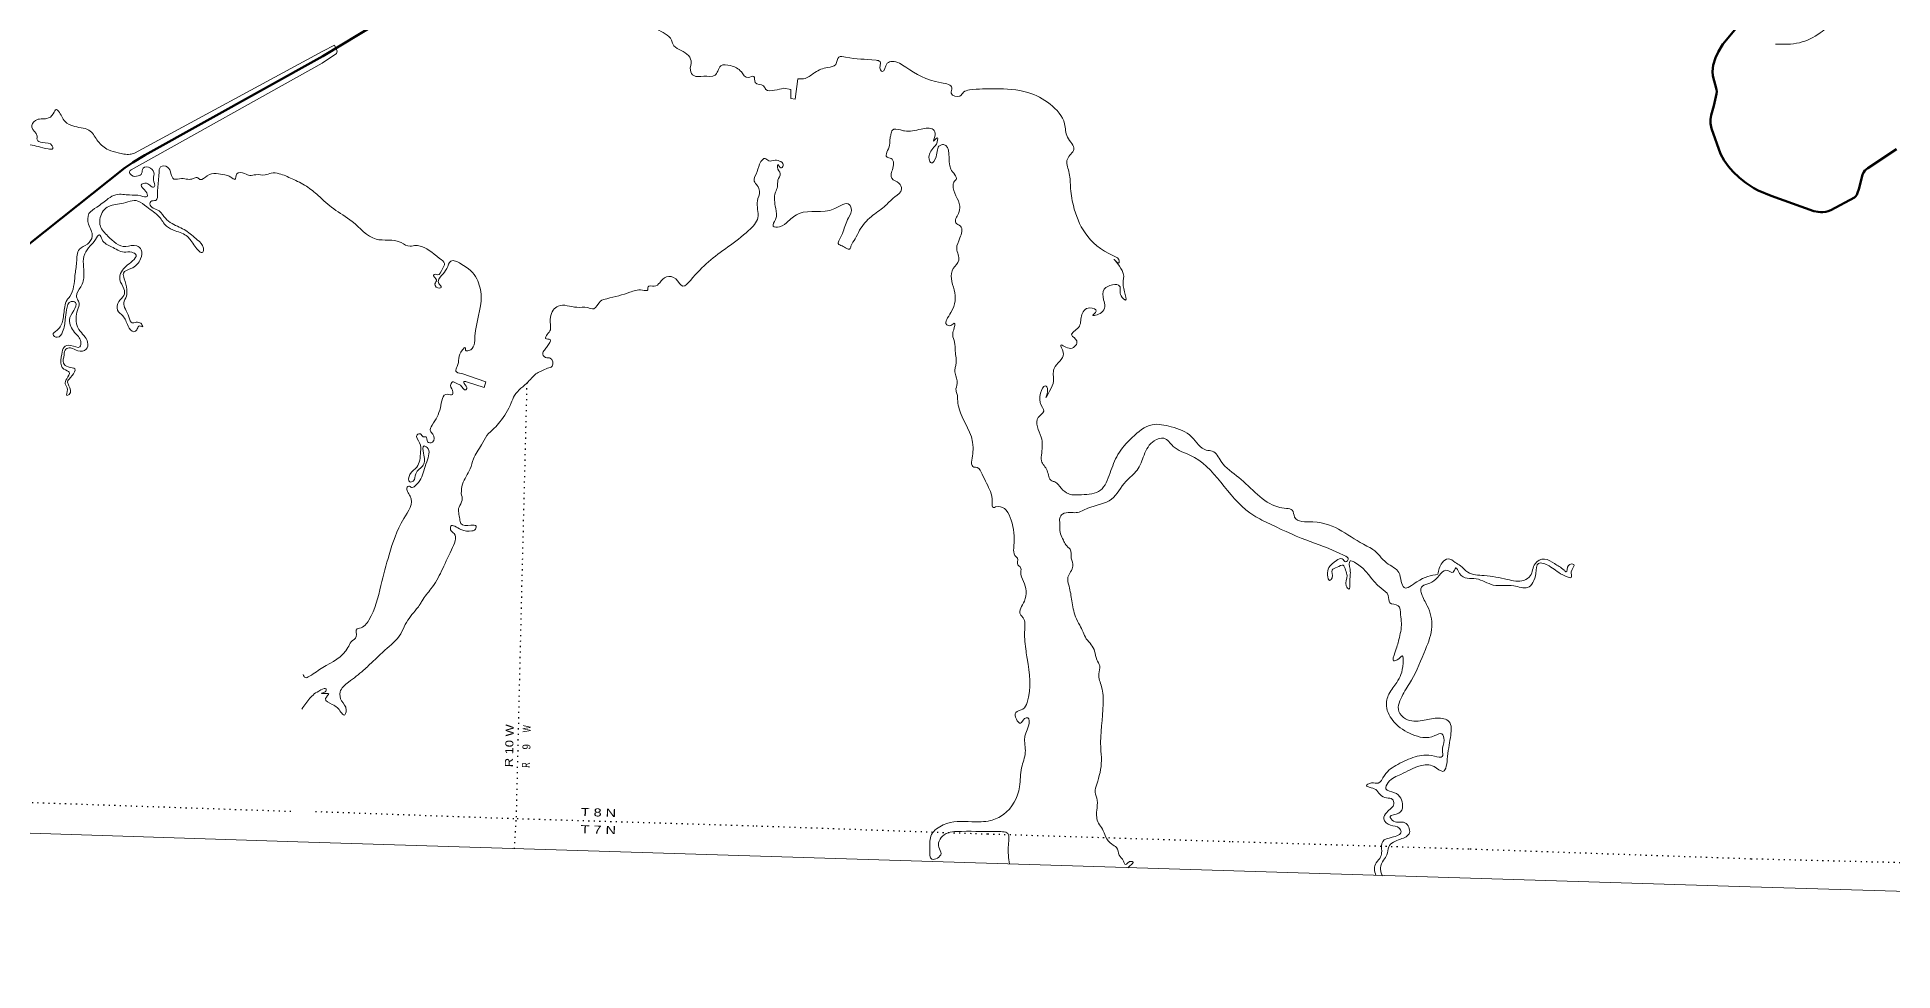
# Model space of a CAD drawing. Header units: feet. Extents: x -762378 to -505285, y -497909 to -353855.
# Drawn here: x -736324 to -695745, y -494762 to -474349 of the extents above; entities that cross this region are included whole.
import ezdxf
from ezdxf.enums import TextEntityAlignment as Align

# ---------------------------------------------------------------- set-up
doc = ezdxf.new("R2010")
doc.units = ezdxf.units.FT
doc.header["$LTSCALE"] = 80
doc.linetypes.add('DOTTED', pattern=[1.5, 0.3, -1.2])
for name, color, linetype, lineweight in [('20', 7, 'Continuous', 70), ('39', 7, 'Continuous', 13), ('4', 7, 'Continuous', 13), ('6', 7, 'DOTTED', 25)]:
    doc.layers.add(name, color=color, linetype=linetype, lineweight=lineweight)

msp = doc.modelspace()

# ---------------------------------------------------------------- linework, layer by layer
at = {"layer": '20'}
for points in [[(-730079.46, -474761.98), (-728881.85, -474045.95), (-728724.03, -473923.14), (-728597.57, -473791.59), (-725843.27, -470409.51), (-725755.06, -470320.05), (-725688.21, -470260.85), (-725613.68, -470203.83), (-725501.29, -470129.84), (-724215.16, -469330.99), (-722402.91, -468167.3), (-722327.95, -468131.43), (-722247.83, -468107.09), (-722183.28, -468098.53), (-722110.6, -468096.34), (-719621.99, -468232.63), (-719333.2, -468449.41)], [(-698461.7, -473303.1), (-699466.33, -474506.02), (-699559.98, -474660.04), (-699623.77, -474802.85), (-699673.96, -474962.68), (-699686.76, -475103.33), (-699682.73, -475195.14), (-699599.43, -475493.39), (-699592.86, -475537.25), (-699599.45, -475592.17), (-699659, -475852.66), (-699719.99, -476054.81), (-699733.14, -476151.3), (-699735.02, -476236.89), (-699711.22, -476344.29), (-699511.14, -476903.52), (-699437.23, -477046.05), (-699340.78, -477177.63), (-699244.33, -477287.28), (-699098.9, -477422.97), (-698959.37, -477537.29), (-698784.02, -477651.33), (-698690.19, -477701.55), (-698409.48, -477815.45)], [(-730079.46, -474761.98), (-733965.9, -476930.66), (-734080.58, -476992.9), (-734232.36, -477087.68), (-734403.92, -477208.18), (-739303.21, -481095.67), (-739397.39, -481188.36), (-739466.74, -481265.04), (-739587.34, -481426), (-743865.22, -488422.04), (-743905.84, -488498), (-743985.68, -488699.56), (-744018.53, -488860.23), (-744022.18, -489042.81), (-744007.7, -489218.02), (-743550.57, -491526.59)], [(-698409.48, -477815.45), (-697472.21, -478151.06), (-697381.53, -478171.46), (-697325.3, -478178.49), (-697281.03, -478176.38), (-697214.25, -478168.64), (-697160.83, -478154.58), (-697099.09, -478129.07), (-696587.06, -477851.59), (-696557.06, -477824.75), (-696536.68, -477793.11), (-696517.7, -477750.2), (-696490.99, -477675.66), (-696467.11, -477592.68), (-696407.94, -477352.01), (-696382.75, -477300.13), (-696354.63, -477266.38), (-696293.48, -477213.14), (-695662.97, -476796.9)]]:
    msp.add_lwpolyline(points, dxfattribs=at)
at = {"layer": '39'}
for p, q in [((-734197.25, -476884.47), (-730075.27, -474657.97)), ((-730087.81, -474920.87), (-734269.15, -477247.39))]:
    msp.add_line(p, q, dxfattribs=at)
for points in [[(-730075.27, -474657.97), (-729823.96, -474522.81), (-729760.46, -474653.57), (-729774.52, -474709.27), (-730087.81, -474920.87)], [(-719997.96, -475464.91), (-719846.33, -475490.44), (-719839.57, -475691.42), (-719747.71, -475704.76), (-719691.55, -475263.17)], [(-727039.27, -481702.99), (-726511.27, -481884.16), (-726546.55, -482009.79), (-726933.4, -481883.45)]]:
    msp.add_lwpolyline(points, dxfattribs=at)
for points in [[(-727404.46, -468640.15), (-727476.62, -468747.96), (-727538.94, -468916.34), (-727352.31, -469360.66), (-726872.94, -470090.53), (-726505.67, -470424.93), (-726286.82, -470589.39), (-726252.87, -470705.03), (-726405.65, -470932.37), (-726771.02, -471431.9), (-726836.78, -471528.39), (-726689.93, -471630.72), (-726546.48, -471439.17), (-726424.29, -471224.77), (-726237.81, -471175.29), (-726031.82, -471307.16), (-725983.51, -471469.49), (-726051.01, -471559.39), (-725934.29, -471661.96), (-725927.93, -471818.76), (-725844.82, -471962.27), (-725710.53, -472023.31), (-725526.96, -472164.41), (-725314.55, -472340.68), (-725226.45, -472291.66), (-725171.27, -472319.75), (-725085.85, -472455.31), (-725054.66, -472370.11), (-724983.33, -472340.57), (-724630.65, -472634.3), (-724066.36, -473126.35), (-723926.99, -473434.48), (-723574.12, -473888.8), (-723281.82, -473965.57), (-723075.04, -473964.99), (-722775.22, -474166.49), (-722452.95, -474412.95), (-722421.92, -474498.38), (-722114.81, -474720.21), (-722023.89, -474870.02), (-722039.33, -475074.21), (-721965.29, -475191.3), (-721748.92, -475203.11), (-721501.25, -475181.92), (-721441.7, -475089.72), (-721373.4, -474977.76), (-721160.39, -474971.38), (-720924.55, -475110.36), (-720778.41, -475232.05), (-720651.09, -475208.53), (-720619.73, -475340.13), (-720437.77, -475414.94), (-720390.34, -475490.92), (-720200.33, -475509.81), (-719998.04, -475466.91)], [(-691555.64, -476554.64), (-692053.95, -476357.75), (-692872.85, -475929.09), (-693391.41, -475599.39), (-693639.44, -475219.51), (-694201.77, -474251.48), (-694916.55, -473000.54), (-695213.06, -472561.15), (-695226.22, -472460.6), (-695279.38, -472354.87), (-695415.81, -472350.87), (-695539.92, -472545.56), (-695748.89, -472827.91), (-696441.65, -473244.32), (-696833.79, -473611.45), (-697053.75, -473995.65), (-697334.42, -474257.86), (-697790.38, -474470.87), (-698308.94, -474504.76)], [(-719691.47, -475261.16), (-719526.5, -475251.05), (-719315, -475120.16), (-719036.06, -475011.77), (-718860.96, -474943.81), (-718791.06, -474787.75), (-718644.5, -474787), (-717980.52, -474855.08), (-717893.18, -474882.32), (-717885.77, -475065.25), (-717844.83, -475098.84), (-717733.97, -474920.17), (-717624.11, -474879.97), (-717329.55, -475004.99), (-716551.1, -475348.19), (-716322.33, -475460.81), (-716334.49, -475574.79), (-716144.07, -475637.85), (-716066.7, -475552.32), (-715934.5, -475504.89), (-715375.51, -475478.86), (-714657.69, -475556.9), (-714171.25, -475815.31), (-713857.53, -476242.13), (-713792.04, -476539.56), (-713655.07, -476803.44), (-713795.24, -477015.19), (-713762.96, -477287.34), (-713728.41, -477607.75), (-713665.5, -478031.55), (-713408.22, -478630.98), (-712788.02, -479131.06), (-712659.85, -479250.1), (-712667.03, -479281.96), (-712765.09, -479218.21), (-712596.89, -479451.09), (-712572.88, -479674.77), (-712547.53, -479916.57), (-712521.93, -480096.14), (-712621.11, -480008.26), (-712653.35, -479790.31), (-712991.05, -479858.44), (-713003.43, -480088.83), (-713049.77, -480370.2), (-713240.47, -480425.56), (-713165.17, -480341.95), (-713302.96, -480266.73), (-713488.22, -480448.75), (-713553.37, -480695.31), (-713702.03, -480864.59), (-713591.98, -480984.98), (-713724.53, -481152.84), (-713936.78, -481082.97), (-713890.04, -481233.19), (-713881.4, -481271.64), (-714085.86, -481595.49), (-714099.76, -481867.99), (-714183.94, -482085.76), (-714263.42, -482229.43), (-714228.81, -482050.02), (-714256.41, -481980.78), (-714391.71, -482335.22), (-714314.42, -482528.7), (-714433.78, -482664.91), (-714369.01, -483092.8), (-714357.54, -483440.48), (-714361.71, -483610.95), (-714239.04, -483826.14), (-714138.79, -484050.56), (-714069.35, -484073.13), (-713931.81, -484210.57), (-713765.7, -484334.99), (-713485.32, -484353.12), (-713074.29, -484255.51), (-712861.86, -483877.76), (-712690.72, -483476.43), (-712380.06, -483102.22), (-711942.35, -482822.9), (-711524.45, -482868.07), (-711078.73, -483086.86), (-710758.05, -483377.43), (-710626.32, -483398.24), (-710435.78, -483623.9), (-710045.12, -483977.21), (-709197.16, -484617.99), (-709003.65, -484651.05), (-708880.66, -484691.62), (-708827.84, -484840.05), (-708428.23, -484946.79), (-707251, -485474.97), (-707115.14, -485548.11), (-706814.66, -485841.97), (-706545.35, -486054.41), (-706496.27, -486250.89), (-706430.76, -486381.72), (-706153.17, -486255.22), (-705693.55, -486091.11)], [(-737027.73, -475612.14), (-736959.24, -475794.86), (-736912.51, -475966.86), (-736794.03, -476157.16), (-736774.1, -476350.4), (-736854.61, -476480.3), (-736772.6, -476617.29), (-736475.96, -476702.82), (-736083.04, -476793.36), (-735984.3, -476784.41), (-735996.42, -476723.84), (-736211.21, -476654.92), (-736325.58, -476587.14), (-736325.15, -476510.91), (-736441.56, -476318.67), (-736358.39, -476168.79), (-736113.98, -476128.28), (-735972.01, -476024.38), (-735902.75, -475932.25), (-735859.68, -475967.7), (-735714.2, -476192.96), (-735502.69, -476301.9), (-735162.34, -476402.84), (-734994.65, -476624.78), (-734763.57, -476812.58), (-734550.72, -476879.43), (-734428.98, -476905.31), (-734288.48, -476909.71), (-734197.25, -476884.47)], [(-717441.59, -476377.99), (-717622.38, -476381.51), (-717653.93, -476476.73), (-717672.81, -476554.34), (-717682.56, -476712.56), (-717740.13, -476971.44), (-717650.86, -477000.75), (-717621.79, -477250.71), (-717651.85, -477360.03), (-717634.5, -477434.93), (-717479.76, -477540.87), (-717422.26, -477671.41), (-717569, -477842.77), (-717803.61, -478057.13), (-718082.39, -478271.91), (-718340.1, -478569.75), (-718437.22, -478756.95), (-718527.46, -478920.31), (-718559.79, -478981.37), (-718615.63, -478971.33), (-718723.92, -478913.23), (-718808.46, -478864.02), (-718779.19, -478776.75), (-718700.55, -478600.93), (-718583.25, -478300.04), (-718521.34, -478087.48), (-718560.82, -478013.8), (-718883.06, -478098.54), (-719657.68, -478203.12), (-719900.72, -478373.02), (-720089.88, -478496.68), (-720229.85, -478481.61), (-720178.36, -478334.92), (-720173.57, -478092.2), (-720178.74, -477736.72), (-720134.35, -477619.88), (-720125.25, -477479.7), (-720075.77, -477332.94), (-720136.83, -477190.23), (-720128.78, -477134.31), (-720059.23, -477209.08), (-720011.37, -477162.63), (-720187.66, -477041.86), (-720326.64, -477054.92), (-720407.01, -477001.84), (-720497.84, -477070.83), (-720580.02, -477288.68), (-720641.78, -477497.22), (-720577.04, -477593.9), (-720527.42, -477720.14), (-720575.08, -477927.19), (-720564.4, -478296.92), (-720765.25, -478576.74), (-721643.16, -479259.73), (-722039.33, -479666.99), (-722202.43, -479791.6), (-722359.36, -479635.39), (-722560.39, -479588.01), (-722709.68, -479719.13), (-722830.79, -479793.05), (-722963.83, -479808.33), (-722970.17, -479872.34), (-723088.89, -479880.1), (-723361.56, -479926.49), (-723868.49, -480066.81), (-724002.92, -480120.18), (-724153.51, -480287.38), (-724285.1, -480262.57), (-724525.74, -480255.91), (-724928.19, -480227.36), (-725042.01, -480321.62), (-725097.58, -480470.17), (-725097.49, -480688.97), (-725099.53, -480745.1), (-725171.54, -480848.9), (-725204.89, -480938.03), (-725107.38, -480961.61), (-725171.05, -481111.88), (-725230.09, -481190.04), (-725267.37, -481277.02), (-725178.06, -481360.53), (-725103.96, -481365.21), (-725064.32, -481545.29), (-725162.22, -481587.93), (-725290.7, -481643.53), (-725388.89, -481694.19), (-725586.4, -481881.78), (-725884.42, -482184.19), (-725958.55, -482346.12), (-726204.51, -482762.82), (-726329.89, -482898.82), (-726488.28, -483059.72), (-726607.97, -483260.16), (-726781.84, -483571.05), (-726856, -483789.19), (-727022.65, -484122.42), (-727052.05, -484324.1)], [(-715064.71, -492429.38), (-715083.86, -492007.71), (-715116.36, -491741.58), (-715250.02, -491718.7), (-716112.93, -491711.7), (-716489.02, -491786.48), (-716600.5, -491926.99), (-716609.38, -492061.16), (-716556.12, -492197.57), (-716759.32, -492320.73), (-716805.81, -492108.28), (-716763.81, -491780.59), (-716511.3, -491570.89), (-715884.48, -491501.13), (-715480.15, -491477.55), (-715194.32, -491345.33), (-714840.99, -490735.78), (-714797.87, -490321.82), (-714715.49, -489987.55), (-714727.4, -489651.9), (-714706.16, -489564.34), (-714644.28, -489407.99), (-714661.94, -489230.71), (-714730.82, -489248.3), (-714822.82, -489349.37), (-714909.9, -489259.92), (-714922.64, -489112.92), (-714767.37, -489038.22), (-714675.93, -488896.99), (-714675.17, -487935.5), (-714699.35, -487772.04), (-714730.19, -487349.39), (-714748.29, -487073.73), (-714784.42, -487018.23), (-714820.91, -486972.76), (-714735.97, -486678.73), (-714752.55, -486250.57), (-714815.3, -486043.56), (-714817.75, -485945.11), (-714877.94, -485888.75), (-714888.67, -485741.83), (-714942.62, -485679.66), (-714968.95, -485520.14), (-714959.56, -485371.93), (-715365.89, -484620.6), (-715414.44, -484630.9), (-715440.59, -484521.56), (-715480.05, -484281.27), (-715659.12, -483905.47), (-715772.16, -483756.87), (-715840.11, -483748.4), (-715865.72, -483458.42), (-716119.7, -482602.17), (-716195.62, -482260.2), (-716204.01, -482159.53), (-716231.18, -482078.26), (-716205.31, -481918.6), (-716249.43, -481696.21), (-716251.59, -481589.74), (-716232.65, -481510.13), (-716247.87, -481210.49), (-716263.02, -481019.25), (-716303.45, -480861.22), (-716281.26, -480747.6), (-716267.94, -480601.54), (-716344.08, -480653), (-716433.78, -480635.72), (-716341.84, -480370.05), (-716271.75, -479876.76), (-716330.97, -479627.72), (-716292.97, -479410.29), (-716171.94, -479227.97), (-716214.9, -478973.5), (-716144.1, -478737.18), (-716134.86, -478482.58), (-716234.56, -478408.73), (-716178.95, -478203.98), (-716149, -478042.46), (-716296.96, -477583.48), (-716265.76, -477498.28), (-716226.22, -477459.56), (-716256.66, -477358.1), (-716344.45, -477232.49), (-716507.75, -476698.68), (-716580.65, -476716.12), (-716668, -476965.9), (-716771.18, -477098.68), (-716820.32, -477014.61), (-716712.63, -476757.54), (-716632.56, -476597.83), (-716636.98, -476553.51), (-716721.72, -476620.71), (-716689.07, -476495.43), (-716730.67, -476369.47), (-716995.3, -476359.94), (-717356.04, -476399.14), (-717441.59, -476377.99)], [(-734269.15, -477247.39), (-734304.69, -477290.41), (-734257.01, -477370.16), (-734114.75, -477382.63), (-734038.81, -477332.84), (-734008.93, -477215.4), (-733844.15, -477214.54), (-733768.03, -477347.34), (-733781.98, -477469.29), (-733762.71, -477620.37), (-733764.78, -477622.31), (-733931.01, -477542.87), (-734048.91, -477585.33), (-733946.76, -477720.95), (-733920.19, -477832.13), (-734054.41, -477819.9), (-734300.92, -477800.15), (-734600.13, -477794.8), (-734767.61, -477879.85), (-735016.65, -478064.67), (-735192.02, -478207.65), (-735197.46, -478440.22), (-735119.43, -478701.49), (-735225.38, -478872.73), (-735399.78, -478985.64), (-735461.21, -479272.64), (-735496.62, -479562.46), (-735611.74, -480020.32), (-735670.39, -480094.73), (-735719.36, -480243.68), (-735762.92, -480537.25), (-735888.47, -480756.03), (-735976.05, -480855.61), (-735885.39, -480910.62), (-735767.06, -480791.93), (-735708.15, -480520.91), (-735679.26, -480309.13), (-735581.09, -480129.63), (-735485.38, -480152.69), (-735525.09, -480326), (-735616.07, -480531.81), (-735506.24, -480804.11), (-735368.01, -481005.06), (-735389.74, -481118.74), (-735591.7, -481088.34), (-735735.5, -481123.97), (-735784.73, -481280.93), (-735794.83, -481533.42), (-735738.93, -481607.4), (-735620.55, -481675.31), (-735677.29, -481815.99), (-735711.12, -481931.3), (-735662.79, -482053.19), (-735673.05, -482185.29), (-735623.97, -482158.74), (-735627.98, -481970.02), (-735657.72, -481894.85), (-735554.48, -481745.59), (-735499.68, -481602.85), (-735646.93, -481558.11), (-735744.73, -481474.8), (-735734.87, -481292.53), (-735696.7, -481167.32), (-735593.5, -481144.47), (-735430.76, -481207.74), (-735250.84, -481173.25), (-735219.8, -481019.73), (-735409.72, -480738.91), (-735474.15, -480492.11), (-735438.33, -480314.67), (-735403.47, -480167.29), (-735442.86, -480079.78), (-735462.76, -480010.94), (-735369.96, -479811.2), (-735301.27, -479548.51), (-735284.5, -479087.56), (-735166.44, -478914.7), (-735047.28, -478769.95), (-734961.71, -478670.31), (-734904.76, -478774.41), (-734698.88, -478933.34), (-734423.28, -479048.3), (-734252.6, -479051.64), (-734160.12, -479112.72), (-734238.56, -479240.68), (-734481.24, -479477.86), (-734515.05, -479655.37), (-734424.87, -479850.81), (-734427.48, -479995.18), (-734534.22, -480128.28), (-734564.34, -480315.93), (-734451.84, -480441.84), (-734334.45, -480666.22), (-734211.78, -480788.43), (-734146.26, -480750.36), (-734101.48, -480669.5), (-734013.42, -480680.28)], [(-734013.42, -480680.28), (-734059.22, -480604.61), (-734159, -480583.43), (-734245.83, -480596.76), (-734315.86, -480462.15), (-734428.6, -480155.66), (-734372.34, -480008.75), (-734363.09, -479866.78), (-734419.81, -479630.26), (-734436.04, -479509.37), (-734272.05, -479408.17), (-734060.25, -479194.09), (-734049.88, -478995.78), (-734145.6, -478910.53), (-734387.25, -478927.04), (-734775.8, -478700.2), (-734941.49, -478478.33), (-734952.99, -478335.51), (-734793.72, -478067.63), (-734479.71, -477987.17), (-734120.3, -477932.21), (-733927.57, -478062.63), (-733653.17, -478277.88), (-733494.93, -478481.46), (-733305.25, -478581.7), (-733037.99, -478706.43), (-732876.13, -478922.16), (-732703.47, -479051.96), (-732688.54, -478962.14), (-732821.32, -478779.42), (-733074.09, -478578.9), (-733370.56, -478425.16), (-733519.52, -478308.14), (-733657.09, -478149.35), (-733857.08, -477994.62), (-733839.28, -477941), (-733728.05, -477918.4), (-733688.92, -477763.12), (-733687.59, -477658.83), (-733672.1, -477488.78), (-733658.61, -477318.66), (-733624.2, -477185.31), (-733473.66, -477190.02), (-733335.35, -477451.16), (-733164.15, -477438.46), (-733032.12, -477456.64), (-732913.12, -477442.3), (-732824.03, -477421.02), (-732762.96, -477459.04), (-732603.7, -477379.76), (-732219.35, -477361.69), (-732090.23, -477407.86), (-731997.43, -477458.92), (-731961.52, -477341.67), (-731786.31, -477329.09), (-731671.31, -477376.83), (-731544.08, -477356.74), (-731339.28, -477361.14), (-731205.39, -477321.19), (-731033.02, -477334.61), (-730749.26, -477445.81), (-730436.99, -477608.07), (-730177.11, -477810.88)], [(-730177.11, -477810.88), (-729839.36, -478101.33), (-729433.91, -478378.9), (-728913.95, -478764.97), (-728364.61, -478838.96), (-728168.91, -478922.28), (-728100.23, -478910.71), (-727977.73, -478909.1), (-727524.09, -479186.39), (-727415.82, -479300.7), (-727460.06, -479413.52), (-727569.18, -479544.08), (-727620.94, -479532.18), (-727655.96, -479557.01), (-727589.29, -479655.77), (-727624.64, -479744.82), (-727521.59, -479836.86), (-727490.86, -479819.9), (-727539.93, -479733.82), (-727481.41, -479559.29), (-727367.55, -479408.82), (-727275.31, -479245.54), (-727056.61, -479303.6), (-726709.25, -479633.27), (-726614.66, -480014.05), (-726750.69, -480886.36), (-726884.62, -481202.71), (-726956.64, -481196.1), (-726962.48, -481135.67), (-727022.36, -481181.69), (-727138.2, -481552.89), (-727171.77, -481648.03), (-727039.27, -481702.99)], [(-726933.4, -481883.45), (-726993.54, -481881.28), (-726984.97, -481921.73), (-726930.84, -482034.09), (-726951.9, -482061.43), (-727066.69, -481960.94), (-727131.76, -481928.49), (-727244.72, -481888.29), (-727281.56, -481963.24), (-727230.59, -482107.6), (-727240.5, -482159.43), (-727350.76, -482155.46), (-727506.01, -482450.97), (-727684.37, -482829.95), (-727725.4, -482964.97), (-727671.52, -483029.14), (-727679.85, -483203.48), (-727787.89, -483193.56), (-727820.12, -483086.02), (-727882.34, -483085.78), (-727938.3, -483023.55), (-728017.35, -483044.79), (-727959.53, -483221.51), (-727938.44, -483414.97), (-728022.83, -483749.16), (-728171.13, -483908.42), (-728175.09, -484072.88), (-728102.19, -484055.43), (-728044.18, -483894.93), (-727882.69, -483704.03), (-727873.38, -483447.42), (-727863.55, -483287.19), (-727798.48, -483319.65), (-727805.75, -483630.52), (-727931.69, -484003.36), (-728063.95, -484163.2), (-728139.29, -484192.6), (-728196.41, -484162.44), (-728229.5, -484189.35), (-728164.31, -484384.41), (-728304.56, -484875.17), (-728626.27, -485664.5), (-728809.3, -486338.4), (-729067.48, -487091.88), (-729274.72, -487271.1), (-729327.43, -487285.26), (-729345.49, -487451.22), (-729456.11, -487567.67), (-729526.92, -487693.59), (-730076.76, -488131.46), (-730370.71, -488321.6), (-730462.09, -488350.43), (-730504.81, -488283)], [(-707047.63, -492678.78), (-707079.47, -492532.91), (-707040.52, -492399.82), (-706945.5, -492270.76), (-706922.88, -492145.11), (-706901.07, -491931.11), (-706697.1, -491842.11), (-706499.92, -491718.74), (-706539.33, -491643.04), (-706729.67, -491577.97), (-706875.23, -491440.25), (-706813.86, -491297.93), (-706656.38, -491106.88), (-706687.11, -491013.44), (-706816.4, -490980.68), (-706958.2, -490905.32), (-707054.58, -490795.45), (-707195.32, -490746.22), (-707254.37, -490713.99), (-707147.8, -490653.59), (-707003.53, -490660.8), (-706862.88, -490491.22), (-706569.04, -490248.88), (-706191.69, -490083.82), (-705771.61, -490068.85), (-705597.27, -490077.13), (-705594.55, -489946.75), (-705560.27, -489721.16), (-705605.22, -489577.02), (-705761.34, -489619.57), (-706258.15, -489591.64), (-706648, -489326.68), (-706817.85, -488973.29), (-706764.15, -488710.26), (-706594.39, -488457.43), (-706456.68, -488036.83), (-706476.92, -487875.52), (-706551.49, -487939.07), (-706663.5, -487983.22), (-706633.04, -487807.67), (-706546.25, -487517.72), (-706491.13, -487160.4), (-706508.49, -486975.1), (-706561.58, -486778.47), (-706743.91, -486713.69), (-706780.34, -486555.81), (-706937.12, -486395.59), (-707520.77, -485828.58), (-707612.11, -485801.2), (-707614.65, -485981.77), (-707619.33, -486276.68), (-707638.52, -486418.51), (-707696.19, -486348.18), (-707679.96, -486121.93), (-707713.76, -486002.28), (-707764.03, -485894.08), (-707894.08, -485937.58), (-708004.81, -486001.84), (-708006.76, -486166.37), (-708061.14, -486226.64), (-708105.11, -486110.63), (-708077.02, -485945.04), (-707910.89, -485792.44), (-707786.93, -485750.74), (-707707.06, -485817.85), (-707652.98, -485765.6), (-707744.15, -485678.01), (-708579.02, -485340.81), (-709450.17, -484952.13), (-709806.19, -484750.61), (-711117.26, -483484.94), (-711479.8, -483297.24), (-711684.12, -483119.26), (-711896.8, -483171.81), (-712118.93, -483484.99), (-712269.41, -483814.79), (-712515.2, -484060.87), (-712828.38, -484449.05), (-713347.52, -484649.15), (-713603.9, -484744.29), (-713738.29, -484741.46), (-713902.2, -484777.71), (-713963.61, -484865.83), (-713964.51, -484946.09), (-713960.28, -485050.62), (-713947.98, -485209.64), (-713882.69, -485346.49), (-713832.12, -485446.67), (-713737.38, -485546.43), (-713710.28, -485740.11), (-713674.51, -485916.04), (-713783.62, -486157), (-713758.67, -486354.62), (-713697.99, -486673.97), (-713616.27, -487022.17), (-713526.59, -487206.06), (-713384.85, -487504.24)], [(-727052.05, -484324.1), (-727031.3, -484471.39), (-727099.12, -484625.52), (-727082.36, -484883.06), (-727055.93, -484984.38), (-726840.36, -485018.24), (-726724.74, -485040.47), (-726758.01, -485127.59), (-726818.81, -485143.47), (-727058.65, -485114.76), (-727276.77, -485040.66), (-727281.62, -485118.77), (-727206.41, -485203.78), (-727265.39, -485556.95), (-727711.87, -486410.05), (-727905.97, -486670.03), (-727950.98, -486748.7), (-728026.94, -486850.35), (-728274.07, -487188.71), (-728373.93, -487395.89), (-728718.02, -487750.83), (-728965.24, -487980.8), (-729187.6, -488189.58), (-729514.24, -488450.81), (-729698.66, -488664.98), (-729667.55, -488858.8), (-729566.49, -489061.17), (-729610.73, -489173.99), (-729680.5, -489105.24), (-729871.15, -488937.78), (-730014.99, -488808.15), (-729948.92, -488702.13), (-730031.19, -488701.18), (-730107.22, -488694.42), (-730027.8, -488663.16), (-730005.35, -488597.73), (-730122.65, -488621.6), (-730360.1, -488803.75), (-730533.3, -489038.65)], [(-705693.55, -486091.11), (-705602.2, -485841.48), (-705470.47, -485751.88), (-705314.86, -485833.76), (-705202.99, -485904.04), (-705040.76, -486048.3), (-704682.87, -486119.49), (-704176.14, -486205.99), (-703811.49, -486225.15), (-703673.39, -486125.74), (-703569.43, -485860.51), (-703363.02, -485759.54), (-703143.84, -485859.78), (-702936.21, -486001.75), (-702889.48, -486041.57), (-702838.06, -485896.89), (-702720.91, -485877.02), (-702778.85, -486035.52), (-702773.12, -486154.16), (-702964.12, -486107.13), (-703264.08, -485909.64), (-703492.95, -485855.23), (-703553.08, -486073.87), (-703732.89, -486382.55), (-704034.59, -486343.58), (-704481.65, -486327.47), (-704858.12, -486191.46), (-705219.2, -486074.08), (-705303.19, -485954.63), (-705362.74, -486046.82), (-705473.91, -486012.71), (-705783.21, -486238.43), (-706068.34, -486406.82), (-706052.22, -486515.79), (-705925.42, -486783.32), (-705825.51, -487238.57), (-705965.98, -487735.34), (-706271.3, -488404.83), (-706461.5, -488723.17), (-706547.06, -489089.44), (-706400.37, -489251.29), (-706032.37, -489288.64), (-705713.29, -489235.9), (-705445.2, -489315.81), (-705413.57, -489606), (-705482.86, -490077.24), (-705582.92, -490400.83), (-705777.82, -490295.45), (-706082.33, -490278.46), (-706504.66, -490465.99), (-706778.05, -490642.82), (-706829.32, -490783.5), (-706639.63, -490866.61), (-706465.38, -491153.91), (-706549.6, -491317.49), (-706740.81, -491386.88), (-706662.18, -491488.07), (-706414.53, -491523.08), (-706314.13, -491743.49), (-706513.9, -491882.83), (-706766.88, -492050.37), (-706809.37, -492225.48), (-706879.74, -492339.37), (-706948.14, -492509.54), (-706939.24, -492596.17), (-706907.94, -492682.87)], [(-713384.85, -487504.24), (-713199.84, -487771.86), (-713152.48, -487960.24), (-713089.12, -488095.01), (-713107.33, -488264.98), (-713047.56, -488554.18), (-713012.97, -488928.79), (-713065.85, -489888.4), (-713051.83, -490165.91), (-713152.86, -490682.17), (-713187.33, -490857.58), (-713143.54, -491033.79), (-713153.47, -491252.24), (-713115.54, -491534.63), (-713029.83, -491662.17), (-712959.47, -491825.29), (-712826.96, -491990.65), (-712723.33, -492066.65), (-712660.98, -492229.48), (-712569.48, -492363.25), (-712521.91, -492435.22), (-712478.72, -492406.67), (-712417.12, -492368.74), (-712357.42, -492382.94), (-712403.77, -492443.49), (-712457.79, -492493.74), (-712471.76, -492512.56)]]:
    msp.add_spline(points, degree=3, dxfattribs=at)
at = {"layer": '4'}
for points in [[(-698866.92, -492927.01), (-730623.23, -491943.85), (-762378.16, -490917.02), (-757851.71, -353854.74)], [(-635350.39, -494762.27), (-667109.28, -493866.47), (-698866.92, -492927.01)]]:
    msp.add_lwpolyline(points, dxfattribs=at)
at = {"layer": '6'}
for points in [[(-725888.33, -492093.21), (-725843.41, -491402.75), (-725716.65, -486127.74), (-725609.58, -481904.23)], [(-730774.58, -491279.68), (-731254.71, -491263.91), (-736547.99, -491084.04), (-741928.27, -490864.85), (-747221.27, -490624.84), (-749021.92, -490530.12)], [(-730240.2, -491276.99), (-725830.41, -491433.35), (-720601.59, -491591.26), (-715536.48, -491768.93), (-710195.19, -491933.2), (-704988.7, -492096.27), (-698848.23, -492309.54)], [(-698848.23, -492309.54), (-694319.17, -492421.98), (-694067.76, -492454.87), (-667091.99, -493268.1)]]:
    msp.add_lwpolyline(points, dxfattribs=at)

# ---------------------------------------------------------------- texts
for s, rotation, width, p in [('R 10 W', 88.623, 1.2, (-725911.23, -489843.16)), ('W', 88.623, 0.65, (-725529.94, -489472.11)), ('9', 88.623, 0.9, (-725536.82, -489866.93)), ('R', 88.623, 0.7, (-725548.82, -490264.15)), ('T 8 N', 358.27, 1.35, (-724052.05, -491387.01)), ('T 7 N', 358.27, 1.35, (-724054.6, -491762.1))]:
    msp.add_text(s, height=175, rotation=rotation, dxfattribs=dict(at, width=width)).set_placement(p, align=Align.CENTER)

doc.saveas('drawing.dxf')
